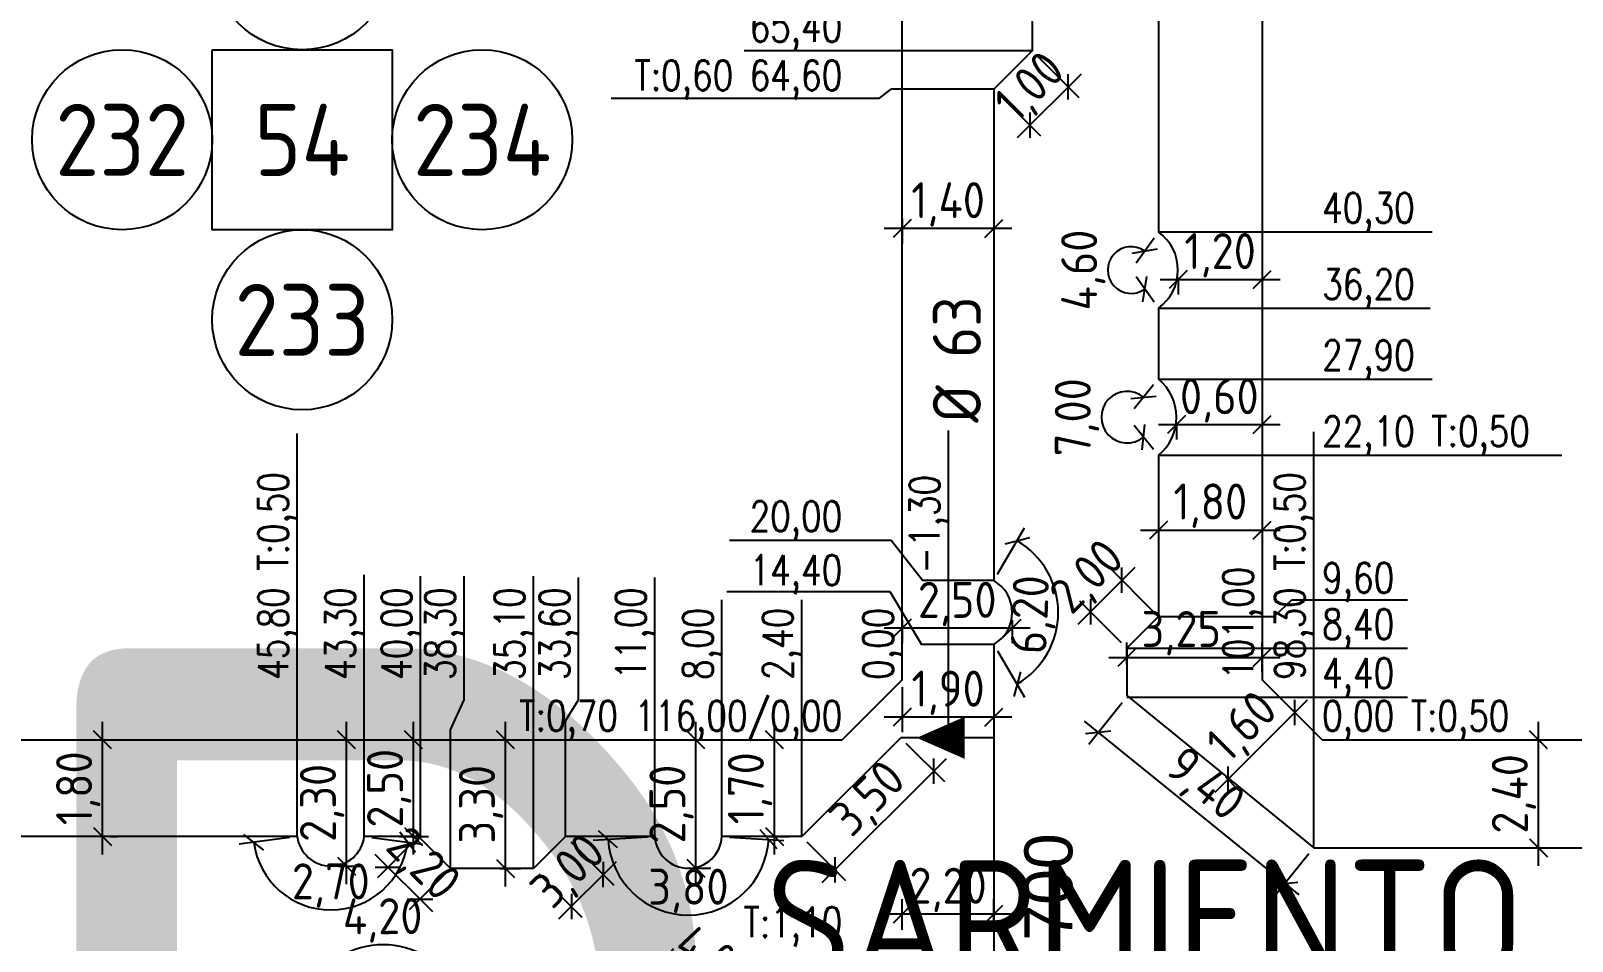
# Model space of a CAD drawing. Extents: x -48 to 13651, y -112 to 3468.
# Drawn here: x 1539.6 to 1668.1, y 1352.4 to 1428.2 of the extents above; entities that cross this region are included whole.
import ezdxf
from ezdxf.enums import TextEntityAlignment as Align

# ---------------------------------------------------------------- set-up
doc = ezdxf.new("R2010")
doc.units = 0
doc.header["$LTSCALE"] = 6
doc.header["$MEASUREMENT"] = 0
doc.linetypes.add('DOT2', pattern=[3.175, 0, -3.175])
doc.linetypes.add('HIDDEN', pattern=[0.375, 0.25, -0.125])
doc.layers.get('0').update_dxf_attribs({"linetype": 'CONTINUOUS'})
doc.layers.get('DEFPOINTS').update_dxf_attribs({"linetype": 'CONTINUOUS'})
for name, color, linetype in [('50', 41, 'CONTINUOUS'), ('63', 171, 'CONTINUOUS'), ('CAÑERIA SIN CROQUIS', 210, 'HIDDEN'), ('COTA', 2, 'CONTINUOUS'), ('MANZANAS', 7, 'CONTINUOUS'), ('NUMCASA', 12, 'CONTINUOUS'), ('NUMERO-CROQUIS', 13, 'CONTINUOUS'), ('NUMERO-MANZANA', 4, 'CONTINUOUS'), ('PROGRESIVA', 60, 'CONTINUOUS'), ('RADIO', 4, 'DOT2'), ('REDUCCIONES', 13, 'CONTINUOUS'), ('TXTDIAMETRO', 7, 'CONTINUOUS')]:
    doc.layers.add(name, color=color, linetype=linetype)
doc.layers.add('ATENCION', color=7, linetype='CONTINUOUS', plot=False)
doc.styles.add('ABADIMTCONDE', font='isocp.shx')
doc.styles.add('GEOSLAB703LTBT', font='isocp.shx', dxfattribs={"width": 0.9, "height": 8})
doc.styles.add('GOTHICE', font='GOTHICE.shx', dxfattribs={"height": 0.6})
doc.styles.add('ROMANS', font='romans.shx', dxfattribs={"width": 0.8, "height": 2.5})
doc.dimstyles.new('COTA02', dxfattribs={"dimtxt": 3, "dimasz": 1.5, "dimexe": 1.25, "dimexo": 0.625, "dimgap": 0.3, "dimtad": 1, "dimtoh": 1, "dimdsep": 46, "dimlunit": 6, "dimtxsty": 'ABADIMTCONDE', "dimblk1": 'OBLIQUE', "dimblk2": 'OBLIQUE', "dimsah": 1, "dimcen": 2.5, "dimdle": 1.5, "dimclrd": 60, "dimclre": 60, "dimclrt": 256, "dimadec": 0, "dimazin": 0, "dimtfac": 1, "dimtix": 1, "dimtofl": 0, "dimtmove": 0, "dimatfit": 0, "dimldrblk": 'OBLIQUE', "dimfxl": 1, "dimtolj": 1, "dimtzin": 0, "dimarcsym": 0})

# ---------------------------------------------------------------- blocks, each defined once
blk = doc.blocks.new('CUPLARED')
at = {"layer": 'REDUCCIONES'}
blk.add_lwpolyline([(4, 0, 0, 3.5, 0), (0, 0, 3.5, 3.5, 0)], format="xyseb", dxfattribs=at)
blk = doc.blocks.new('_OBLIQUE')
at = {"color": 0, "linetype": 'ByBlock'}
blk.add_line((-0.5, -0.5), (0.5, 0.5), dxfattribs=at)
blk = doc.blocks.new('*D893')
at = {"layer": 'COTA', "color": 60, "lineweight": -2, "transparency": 16777216}
for p, q in [((1633.72, 1407.5), (1643.73, 1407.5)), ((1635.22, 1407.67), (1635.22, 1406.25)), ((1642.23, 1407.67), (1642.23, 1406.25))]:
    blk.add_line(p, q, dxfattribs=at)
at = {"layer": 'DEFPOINTS', "color": 0, "transparency": 16777216}
for p in [(1635.22, 1408.29), (1642.23, 1408.29), (1642.23, 1407.5)]:
    blk.add_point(p, dxfattribs=at)
at = {"layer": 'COTA', "color": 60, "lineweight": -2, "transparency": 16777216, "xscale": 1.5, "yscale": 1.5, "zscale": 1.5, "rotation": 180}
blk.add_blockref('_OBLIQUE', (1635.22, 1407.5), dxfattribs=at)
at = {"layer": 'COTA', "color": 60, "lineweight": -2, "transparency": 16777216, "xscale": 1.5, "yscale": 1.5, "zscale": 1.5}
blk.add_blockref('_OBLIQUE', (1642.23, 1407.5), dxfattribs=at)
at = {"layer": 'COTA', "transparency": 16777216, "insert": (1638.73, 1409.52), "char_height": 3, "attachment_point": 5, "style": 'ABADIMTCONDE'}
blk.add_mtext('\\A1;1,20', dxfattribs=at)
blk = doc.blocks.new('*D894')
at = {"layer": 'COTA', "color": 60, "lineweight": -2, "transparency": 16777216}
for p, q in [((1633.59, 1395.41), (1643.73, 1395.41)), ((1635.09, 1395.4), (1635.09, 1394.16)), ((1642.23, 1395.4), (1642.23, 1394.16))]:
    blk.add_line(p, q, dxfattribs=at)
at = {"layer": 'DEFPOINTS', "color": 0, "transparency": 16777216}
for p in [(1635.09, 1396.03), (1642.23, 1396.03), (1642.23, 1395.41)]:
    blk.add_point(p, dxfattribs=at)
at = {"layer": 'COTA', "color": 60, "lineweight": -2, "transparency": 16777216, "xscale": 1.5, "yscale": 1.5, "zscale": 1.5, "rotation": 180}
blk.add_blockref('_OBLIQUE', (1635.09, 1395.41), dxfattribs=at)
at = {"layer": 'COTA', "color": 60, "lineweight": -2, "transparency": 16777216, "xscale": 1.5, "yscale": 1.5, "zscale": 1.5}
blk.add_blockref('_OBLIQUE', (1642.23, 1395.41), dxfattribs=at)
at = {"layer": 'COTA', "transparency": 16777216, "insert": (1638.66, 1397.43), "char_height": 3, "attachment_point": 5, "style": 'ABADIMTCONDE'}
blk.add_mtext('\\A1;0,60', dxfattribs=at)
blk = doc.blocks.new('*D895')
at = {"layer": 'COTA', "color": 60, "lineweight": -2, "transparency": 16777216}
for p, q in [((1633.22, 1410.96), (1631.72, 1408.86)), ((1633.22, 1405.62), (1631.72, 1407.72))]:
    blk.add_line(p, q, dxfattribs=at)
blk.add_arc((1631.31, 1408.29), 1.95, 54.3523, 305.6477, dxfattribs=at)
at = {"layer": 'DEFPOINTS', "color": 0, "transparency": 16777216}
for p in [(1633.59, 1411.47), (1629.86, 1409.59), (1631.31, 1408.29), (1633.59, 1405.12)]:
    blk.add_point(p, dxfattribs=at)
at = {"layer": 'COTA', "color": 60, "lineweight": -2, "transparency": 16777216, "xscale": 1.5, "yscale": 1.5, "zscale": 1.5}
for p, rotation in [((1632.45, 1409.88), 324.3523477509051), ((1632.45, 1406.7), 35.64765224909485)]:
    blk.add_blockref('_OBLIQUE', p, dxfattribs=dict(at, rotation=rotation))
at = {"layer": 'COTA', "transparency": 16777216, "insert": (1627.33, 1408.29), "char_height": 3, "attachment_point": 5, "rotation": 90, "style": 'ABADIMTCONDE'}
blk.add_mtext('\\A1;4,60', dxfattribs=at)
blk = doc.blocks.new('*D896')
at = {"layer": 'COTA', "color": 60, "lineweight": -2, "transparency": 16777216}
for p, q in [((1633.19, 1398.72), (1631.56, 1396.73)), ((1633.19, 1393.34), (1631.56, 1395.33))]:
    blk.add_line(p, q, dxfattribs=at)
blk.add_arc((1630.98, 1396.03), 2.15, 50.6516, 309.3484, dxfattribs=at)
at = {"layer": 'DEFPOINTS', "color": 0, "transparency": 16777216}
for p in [(1633.59, 1399.2), (1629.41, 1397.5), (1630.98, 1396.03), (1633.59, 1392.85)]:
    blk.add_point(p, dxfattribs=at)
at = {"layer": 'COTA', "color": 60, "lineweight": -2, "transparency": 16777216, "xscale": 1.5, "yscale": 1.5, "zscale": 1.5}
for p, rotation in [((1632.35, 1397.69), 320.6516067984718), ((1632.35, 1394.36), 39.3483932015282)]:
    blk.add_blockref('_OBLIQUE', p, dxfattribs=dict(at, rotation=rotation))
at = {"layer": 'COTA', "transparency": 16777216, "insert": (1626.8, 1396.03), "char_height": 3, "attachment_point": 5, "rotation": 90, "style": 'ABADIMTCONDE'}
blk.add_mtext('\\A1;7,00', dxfattribs=at)
blk = doc.blocks.new('*D897')
at = {"layer": 'COTA', "color": 60, "lineweight": -2, "transparency": 16777216}
for p, q in [((1632.09, 1386.62), (1643.73, 1386.62)), ((1633.59, 1386.65), (1633.59, 1385.37)), ((1642.23, 1386.65), (1642.23, 1385.37))]:
    blk.add_line(p, q, dxfattribs=at)
at = {"layer": 'DEFPOINTS', "color": 0, "transparency": 16777216}
for p in [(1633.59, 1387.28), (1642.23, 1387.28), (1642.23, 1386.62)]:
    blk.add_point(p, dxfattribs=at)
at = {"layer": 'COTA', "color": 60, "lineweight": -2, "transparency": 16777216, "xscale": 1.5, "yscale": 1.5, "zscale": 1.5, "rotation": 180}
blk.add_blockref('_OBLIQUE', (1633.59, 1386.62), dxfattribs=at)
at = {"layer": 'COTA', "color": 60, "lineweight": -2, "transparency": 16777216, "xscale": 1.5, "yscale": 1.5, "zscale": 1.5}
blk.add_blockref('_OBLIQUE', (1642.23, 1386.62), dxfattribs=at)
at = {"layer": 'COTA', "transparency": 16777216, "insert": (1637.91, 1388.65), "char_height": 3, "attachment_point": 5, "style": 'ABADIMTCONDE'}
blk.add_mtext('\\A1;1,80', dxfattribs=at)
blk = doc.blocks.new('*D898')
at = {"layer": 'COTA', "color": 60, "lineweight": -2, "transparency": 16777216}
for p, q in [((1630.95, 1375.44), (1630.95, 1377.26)), ((1642.23, 1374.77), (1642.23, 1377.26)), ((1629.45, 1376.01), (1643.73, 1376.01))]:
    blk.add_line(p, q, dxfattribs=at)
at = {"layer": 'DEFPOINTS', "color": 0, "transparency": 16777216}
for p in [(1642.23, 1376.01), (1630.95, 1374.81), (1642.23, 1374.15)]:
    blk.add_point(p, dxfattribs=at)
at = {"layer": 'COTA', "color": 60, "lineweight": -2, "transparency": 16777216, "xscale": 1.5, "yscale": 1.5, "zscale": 1.5, "rotation": 180}
blk.add_blockref('_OBLIQUE', (1630.95, 1376.01), dxfattribs=at)
at = {"layer": 'COTA', "color": 60, "lineweight": -2, "transparency": 16777216, "xscale": 1.5, "yscale": 1.5, "zscale": 1.5}
blk.add_blockref('_OBLIQUE', (1642.23, 1376.01), dxfattribs=at)
at = {"layer": 'COTA', "transparency": 16777216, "insert": (1635.49, 1378.03), "char_height": 3, "attachment_point": 5, "style": 'ABADIMTCONDE'}
blk.add_mtext('\\A1;3,25', dxfattribs=at)
blk = doc.blocks.new('*D899')
at = {"layer": 'COTA', "color": 60, "lineweight": -2, "transparency": 16777216}
for p, q in [((1631.62, 1383.51), (1626.86, 1378.76)), ((1633.14, 1379.85), (1629.67, 1383.33)), ((1630.51, 1377.22), (1627.04, 1380.7))]:
    blk.add_line(p, q, dxfattribs=at)
at = {"layer": 'DEFPOINTS', "color": 0, "transparency": 16777216}
for p in [(1627.92, 1379.82), (1633.59, 1379.41), (1630.95, 1376.78)]:
    blk.add_point(p, dxfattribs=at)
at = {"layer": 'COTA', "color": 60, "lineweight": -2, "transparency": 16777216, "xscale": 1.5, "yscale": 1.5, "zscale": 1.5}
for p, rotation in [((1630.55, 1382.45), 44.95711832181431), ((1627.92, 1379.82), 224.9571183218143)]:
    blk.add_blockref('_OBLIQUE', p, dxfattribs=dict(at, rotation=rotation))
at = {"layer": 'COTA', "transparency": 16777216, "insert": (1627.81, 1382.56), "char_height": 3, "attachment_point": 5, "rotation": 44.9571, "style": 'ABADIMTCONDE'}
blk.add_mtext('\\A1;2,00', dxfattribs=at)
blk = doc.blocks.new('*D900')
at = {"layer": 'COTA', "color": 60, "lineweight": -2, "transparency": 16777216}
for p, q in [((1630.56, 1372.22), (1627.78, 1368.77)), ((1627.4, 1370.69), (1645.3, 1356.24)), ((1646.13, 1359.65), (1643.35, 1356.21))]:
    blk.add_line(p, q, dxfattribs=at)
at = {"layer": 'DEFPOINTS', "color": 0, "transparency": 16777216}
for p in [(1630.95, 1372.71), (1646.53, 1360.14), (1644.14, 1357.18)]:
    blk.add_point(p, dxfattribs=at)
at = {"layer": 'COTA', "color": 60, "lineweight": -2, "transparency": 16777216, "xscale": 1.5, "yscale": 1.5, "zscale": 1.5}
for p, rotation in [((1628.57, 1369.75), 141.0926774316972), ((1644.14, 1357.18), 321.0926774316972)]:
    blk.add_blockref('_OBLIQUE', p, dxfattribs=dict(at, rotation=rotation))
at = {"layer": 'COTA', "transparency": 16777216, "insert": (1637.34, 1365.27), "char_height": 3, "attachment_point": 5, "rotation": 321.0927, "style": 'ABADIMTCONDE'}
blk.add_mtext('\\A1;9,40', dxfattribs=at)
blk = doc.blocks.new('*D901')
at = {"layer": 'COTA', "color": 60, "lineweight": -2, "transparency": 16777216}
for p, q in [((1638.32, 1364.79), (1646.02, 1372.48)), ((1644.76, 1371.62), (1645.84, 1370.54)), ((1639.18, 1366.05), (1640.27, 1364.96))]:
    blk.add_line(p, q, dxfattribs=at)
at = {"layer": 'DEFPOINTS', "color": 0, "transparency": 16777216}
for p in [(1644.32, 1372.06), (1644.96, 1371.42), (1638.74, 1366.49)]:
    blk.add_point(p, dxfattribs=at)
at = {"layer": 'COTA', "color": 60, "lineweight": -2, "transparency": 16777216, "xscale": 1.5, "yscale": 1.5, "zscale": 1.5}
for p, rotation in [((1644.96, 1371.42), 45), ((1639.38, 1365.85), 225)]:
    blk.add_blockref('_OBLIQUE', p, dxfattribs=dict(at, rotation=rotation))
at = {"layer": 'COTA', "transparency": 16777216, "insert": (1640.74, 1370.07), "char_height": 3, "attachment_point": 5, "rotation": 45, "style": 'ABADIMTCONDE'}
blk.add_mtext('\\A1;1,60', dxfattribs=at)
blk = doc.blocks.new('*D902')
at = {"layer": 'COTA', "color": 60, "lineweight": -2, "transparency": 16777216}
for p, q in [((1665.25, 1358.64), (1665.25, 1370.65)), ((1664.7, 1369.15), (1666.5, 1369.15)), ((1664.7, 1360.14), (1666.5, 1360.14))]:
    blk.add_line(p, q, dxfattribs=at)
at = {"layer": 'DEFPOINTS', "color": 0, "transparency": 16777216}
for p in [(1664.07, 1369.15), (1665.25, 1369.15), (1664.07, 1360.14)]:
    blk.add_point(p, dxfattribs=at)
at = {"layer": 'COTA', "color": 60, "lineweight": -2, "transparency": 16777216, "xscale": 1.5, "yscale": 1.5, "zscale": 1.5}
for p, rotation in [((1665.25, 1369.15), 90), ((1665.25, 1360.14), 270)]:
    blk.add_blockref('_OBLIQUE', p, dxfattribs=dict(at, rotation=rotation))
at = {"layer": 'COTA', "transparency": 16777216, "insert": (1663.22, 1364.64), "char_height": 3, "attachment_point": 5, "rotation": 90, "style": 'ABADIMTCONDE'}
blk.add_mtext('\\A1;2,40', dxfattribs=at)
blk = doc.blocks.new('*D950')
at = {"layer": 'COTA', "color": 60, "lineweight": -2, "transparency": 16777216}
for p, q in [((1545.6, 1359.58), (1545.6, 1370.65)), ((1546.22, 1369.15), (1546.85, 1369.15)), ((1546.22, 1361.08), (1546.85, 1361.08))]:
    blk.add_line(p, q, dxfattribs=at)
at = {"layer": 'DEFPOINTS', "color": 0, "transparency": 16777216}
for p in [(1545.6, 1369.15), (1545.6, 1369.15), (1545.6, 1361.08)]:
    blk.add_point(p, dxfattribs=at)
at = {"layer": 'COTA', "color": 60, "lineweight": -2, "transparency": 16777216, "xscale": 1.5, "yscale": 1.5, "zscale": 1.5}
for p, rotation in [((1545.6, 1369.15), 90), ((1545.6, 1361.08), 270)]:
    blk.add_blockref('_OBLIQUE', p, dxfattribs=dict(at, rotation=rotation))
at = {"layer": 'COTA', "transparency": 16777216, "insert": (1543.58, 1365.11), "char_height": 3, "attachment_point": 5, "rotation": 90, "style": 'ABADIMTCONDE'}
blk.add_mtext('\\A1;1,80', dxfattribs=at)
blk = doc.blocks.new('*D951')
at = {"layer": 'COTA', "color": 60, "lineweight": -2, "transparency": 16777216}
for p, q in [((1565.93, 1357.13), (1565.93, 1370.65)), ((1565.24, 1369.15), (1567.18, 1369.15)), ((1565.24, 1358.63), (1567.18, 1358.63))]:
    blk.add_line(p, q, dxfattribs=at)
at = {"layer": 'DEFPOINTS', "color": 0, "transparency": 16777216}
for p in [(1564.62, 1369.15), (1565.93, 1369.15), (1564.62, 1358.63)]:
    blk.add_point(p, dxfattribs=at)
at = {"layer": 'COTA', "color": 60, "lineweight": -2, "transparency": 16777216, "xscale": 1.5, "yscale": 1.5, "zscale": 1.5}
for p, rotation in [((1565.93, 1369.15), 90), ((1565.93, 1358.63), 270)]:
    blk.add_blockref('_OBLIQUE', p, dxfattribs=dict(at, rotation=rotation))
at = {"layer": 'COTA', "transparency": 16777216, "insert": (1563.9, 1363.89), "char_height": 3, "attachment_point": 5, "rotation": 90, "style": 'ABADIMTCONDE'}
blk.add_mtext('\\A1;2,30', dxfattribs=at)
blk = doc.blocks.new('*D952')
at = {"layer": 'COTA', "color": 60, "lineweight": -2, "transparency": 16777216}
for p, q in [((1571.51, 1359.58), (1571.51, 1370.65)), ((1570.3, 1369.15), (1572.76, 1369.15)), ((1570.3, 1361.08), (1572.76, 1361.08))]:
    blk.add_line(p, q, dxfattribs=at)
at = {"layer": 'DEFPOINTS', "color": 0, "transparency": 16777216}
for p in [(1569.67, 1369.15), (1571.51, 1369.15), (1569.67, 1361.08)]:
    blk.add_point(p, dxfattribs=at)
at = {"layer": 'COTA', "color": 60, "lineweight": -2, "transparency": 16777216, "xscale": 1.5, "yscale": 1.5, "zscale": 1.5}
for p, rotation in [((1571.51, 1369.15), 90), ((1571.51, 1361.08), 270)]:
    blk.add_blockref('_OBLIQUE', p, dxfattribs=dict(at, rotation=rotation))
at = {"layer": 'COTA', "transparency": 16777216, "insert": (1569.49, 1365.11), "char_height": 3, "attachment_point": 5, "rotation": 90, "style": 'ABADIMTCONDE'}
blk.add_mtext('\\A1;2,50', dxfattribs=at)
blk = doc.blocks.new('*D953')
at = {"layer": 'COTA', "color": 60, "lineweight": -2, "transparency": 16777216}
for p, q in [((1579.18, 1356.92), (1579.18, 1370.65)), ((1578.68, 1369.15), (1580.43, 1369.15)), ((1578.68, 1358.42), (1580.43, 1358.42))]:
    blk.add_line(p, q, dxfattribs=at)
at = {"layer": 'DEFPOINTS', "color": 0, "transparency": 16777216}
for p in [(1578.06, 1369.15), (1579.18, 1369.15), (1578.06, 1358.42)]:
    blk.add_point(p, dxfattribs=at)
at = {"layer": 'COTA', "color": 60, "lineweight": -2, "transparency": 16777216, "xscale": 1.5, "yscale": 1.5, "zscale": 1.5}
for p, rotation in [((1579.18, 1369.15), 90), ((1579.18, 1358.42), 270)]:
    blk.add_blockref('_OBLIQUE', p, dxfattribs=dict(at, rotation=rotation))
at = {"layer": 'COTA', "transparency": 16777216, "insert": (1577.15, 1363.78), "char_height": 3, "attachment_point": 5, "rotation": 90, "style": 'ABADIMTCONDE'}
blk.add_mtext('\\A1;3,30', dxfattribs=at)
blk = doc.blocks.new('*D954')
at = {"layer": 'COTA', "color": 60, "lineweight": -2, "transparency": 16777216}
for p, q in [((1595.05, 1356.94), (1595.05, 1370.65)), ((1595.04, 1369.15), (1596.3, 1369.15)), ((1595.04, 1358.44), (1596.3, 1358.44))]:
    blk.add_line(p, q, dxfattribs=at)
at = {"layer": 'DEFPOINTS', "color": 0, "transparency": 16777216}
for p in [(1594.42, 1369.15), (1595.05, 1369.15), (1594.42, 1358.44)]:
    blk.add_point(p, dxfattribs=at)
at = {"layer": 'COTA', "color": 60, "lineweight": -2, "transparency": 16777216, "xscale": 1.5, "yscale": 1.5, "zscale": 1.5}
for p, rotation in [((1595.05, 1369.15), 90), ((1595.05, 1358.44), 270)]:
    blk.add_blockref('_OBLIQUE', p, dxfattribs=dict(at, rotation=rotation))
at = {"layer": 'COTA', "transparency": 16777216, "insert": (1593.02, 1363.79), "char_height": 3, "attachment_point": 5, "rotation": 90, "style": 'ABADIMTCONDE'}
blk.add_mtext('\\A1;2,50', dxfattribs=at)
blk = doc.blocks.new('*D955')
at = {"layer": 'COTA', "color": 60, "lineweight": -2, "transparency": 16777216}
for p, q in [((1601.59, 1359.58), (1601.59, 1370.65)), ((1601.16, 1369.15), (1602.84, 1369.15)), ((1601.16, 1361.08), (1602.84, 1361.08))]:
    blk.add_line(p, q, dxfattribs=at)
at = {"layer": 'DEFPOINTS', "color": 0, "transparency": 16777216}
for p in [(1600.54, 1369.15), (1601.59, 1369.15), (1600.54, 1361.08)]:
    blk.add_point(p, dxfattribs=at)
at = {"layer": 'COTA', "color": 60, "lineweight": -2, "transparency": 16777216, "xscale": 1.5, "yscale": 1.5, "zscale": 1.5}
for p, rotation in [((1601.59, 1369.15), 90), ((1601.59, 1361.08), 270)]:
    blk.add_blockref('_OBLIQUE', p, dxfattribs=dict(at, rotation=rotation))
at = {"layer": 'COTA', "transparency": 16777216, "insert": (1599.56, 1365.11), "char_height": 3, "attachment_point": 5, "rotation": 90, "style": 'ABADIMTCONDE'}
blk.add_mtext('\\A1;1,70', dxfattribs=at)
blk = doc.blocks.new('*D956')
at = {"layer": 'COTA', "color": 60, "lineweight": -2, "transparency": 16777216}
for p, q in [((1612.55, 1368.87), (1615.76, 1365.66)), ((1605.57, 1357.25), (1615.94, 1367.6)), ((1604.3, 1360.64), (1607.51, 1357.42))]:
    blk.add_line(p, q, dxfattribs=at)
at = {"layer": 'DEFPOINTS', "color": 0, "transparency": 16777216}
for p in [(1612.11, 1369.31), (1614.88, 1366.54), (1603.86, 1361.08)]:
    blk.add_point(p, dxfattribs=at)
at = {"layer": 'COTA', "color": 60, "lineweight": -2, "transparency": 16777216, "xscale": 1.5, "yscale": 1.5, "zscale": 1.5}
for p, rotation in [((1614.88, 1366.54), 44.95705372933712), ((1606.63, 1358.31), 224.9570537293372)]:
    blk.add_blockref('_OBLIQUE', p, dxfattribs=dict(at, rotation=rotation))
at = {"layer": 'COTA', "transparency": 16777216, "insert": (1609.54, 1364.07), "char_height": 3, "attachment_point": 5, "rotation": 44.9571, "style": 'ABADIMTCONDE'}
blk.add_mtext('\\A1;3,50', dxfattribs=at)
blk = doc.blocks.new('*D958')
at = {"layer": 'COTA', "color": 60, "lineweight": -2, "transparency": 16777216}
for p, q in [((1561.21, 1361), (1556.97, 1360.44)), ((1568.03, 1361), (1572.27, 1360.44))]:
    blk.add_line(p, q, dxfattribs=at)
blk.add_arc((1564.62, 1361.44), 6.47, 187.4663, 352.5337, dxfattribs=at)
at = {"layer": 'DEFPOINTS', "color": 0, "transparency": 16777216}
for p in [(1561.83, 1361.08), (1564.62, 1361.44), (1567.41, 1361.08), (1567.61, 1355.71)]:
    blk.add_point(p, dxfattribs=at)
at = {"layer": 'COTA', "color": 60, "lineweight": -2, "transparency": 16777216, "xscale": 1.5, "yscale": 1.5, "zscale": 1.5}
for p, rotation in [((1558.21, 1360.6), 97.46631390344893), ((1571.03, 1360.6), 82.5336860965451)]:
    blk.add_blockref('_OBLIQUE', p, dxfattribs=dict(at, rotation=rotation))
at = {"layer": 'COTA', "transparency": 16777216, "insert": (1564.62, 1357), "char_height": 3, "attachment_point": 5, "rotation": 359.9489, "style": 'ABADIMTCONDE'}
blk.add_mtext('\\A1;2,70', dxfattribs=at)
blk = doc.blocks.new('*D959')
at = {"layer": 'COTA', "color": 60, "lineweight": -2, "transparency": 16777216}
for p, q in [((1591, 1361.04), (1586.48, 1360.77)), ((1597.84, 1361.04), (1602.36, 1360.77))]:
    blk.add_line(p, q, dxfattribs=at)
blk.add_arc((1594.42, 1361.24), 6.7, 183.3714, 356.6286, dxfattribs=at)
at = {"layer": 'DEFPOINTS', "color": 0, "transparency": 16777216}
for p in [(1591.62, 1361.08), (1594.42, 1361.24), (1597.21, 1361.08), (1591.18, 1355.37)]:
    blk.add_point(p, dxfattribs=at)
at = {"layer": 'COTA', "color": 60, "lineweight": -2, "transparency": 16777216, "xscale": 1.5, "yscale": 1.5, "zscale": 1.5}
for p, rotation in [((1587.73, 1360.85), 93.37135734814), ((1601.11, 1360.85), 86.6286426518561)]:
    blk.add_blockref('_OBLIQUE', p, dxfattribs=dict(at, rotation=rotation))
at = {"layer": 'COTA', "transparency": 16777216, "insert": (1594.42, 1356.56), "char_height": 3, "attachment_point": 5, "style": 'ABADIMTCONDE'}
blk.add_mtext('\\A1;3,80', dxfattribs=at)
blk = doc.blocks.new('*D960')
at = {"layer": 'COTA', "color": 60, "lineweight": -2, "transparency": 16777216}
for p, q in [((1584.62, 1360.64), (1588.21, 1357.04)), ((1588.39, 1358.98), (1583.6, 1354.2)), ((1581.96, 1357.98), (1585.55, 1354.38))]:
    blk.add_line(p, q, dxfattribs=at)
at = {"layer": 'DEFPOINTS', "color": 0, "transparency": 16777216}
for p in [(1584.17, 1361.08), (1581.51, 1358.42), (1584.67, 1355.26)]:
    blk.add_point(p, dxfattribs=at)
at = {"layer": 'COTA', "color": 60, "lineweight": -2, "transparency": 16777216, "xscale": 1.5, "yscale": 1.5, "zscale": 1.5}
for p, rotation in [((1587.33, 1357.92), 44.95705932082014), ((1584.67, 1355.26), 224.9570593208202)]:
    blk.add_blockref('_OBLIQUE', p, dxfattribs=dict(at, rotation=rotation))
at = {"layer": 'COTA', "transparency": 16777216, "insert": (1584.57, 1358.03), "char_height": 3, "attachment_point": 5, "rotation": 44.9571, "style": 'ABADIMTCONDE'}
blk.add_mtext('\\A1;3,00', dxfattribs=at)
blk = doc.blocks.new('*D961')
at = {"layer": 'COTA', "color": 60, "lineweight": -2, "transparency": 16777216}
for p, q in [((1571.49, 1360.64), (1568.5, 1357.64)), ((1573.11, 1354.81), (1568.32, 1359.58)), ((1574.15, 1357.98), (1571.16, 1354.98))]:
    blk.add_line(p, q, dxfattribs=at)
at = {"layer": 'DEFPOINTS', "color": 0, "transparency": 16777216}
for p in [(1571.94, 1361.08), (1569.38, 1358.52), (1574.6, 1358.42)]:
    blk.add_point(p, dxfattribs=at)
at = {"layer": 'COTA', "color": 60, "lineweight": -2, "transparency": 16777216, "xscale": 1.5, "yscale": 1.5, "zscale": 1.5}
for p, rotation in [((1569.38, 1358.52), 135.042940679219), ((1572.05, 1355.87), 315.042940679219)]:
    blk.add_blockref('_OBLIQUE', p, dxfattribs=dict(at, rotation=rotation))
at = {"layer": 'COTA', "transparency": 16777216, "insert": (1572.15, 1358.63), "char_height": 3, "attachment_point": 5, "rotation": 315.0429, "style": 'ABADIMTCONDE'}
blk.add_mtext('\\A1;2,20', dxfattribs=at)
blk = doc.blocks.new('*D966')
at = {"layer": 'COTA', "color": 60, "lineweight": -2, "transparency": 16777216}
for p, q in [((1623.51, 1426.12), (1626.96, 1422.67)), ((1627.14, 1424.61), (1621.82, 1419.31)), ((1620.32, 1422.93), (1623.76, 1419.48))]:
    blk.add_line(p, q, dxfattribs=at)
at = {"layer": 'DEFPOINTS', "color": 0, "transparency": 16777216}
for p in [(1623.07, 1426.56), (1619.88, 1423.37), (1622.88, 1420.37)]:
    blk.add_point(p, dxfattribs=at)
at = {"layer": 'COTA', "color": 60, "lineweight": -2, "transparency": 16777216, "xscale": 1.5, "yscale": 1.5, "zscale": 1.5}
for p, rotation in [((1626.07, 1423.55), 44.95705106675055), ((1622.88, 1420.37), 224.9570510667506)]:
    blk.add_blockref('_OBLIQUE', p, dxfattribs=dict(at, rotation=rotation))
at = {"layer": 'COTA', "transparency": 16777216, "insert": (1623.05, 1423.39), "char_height": 3, "attachment_point": 5, "rotation": 44.9571, "style": 'ABADIMTCONDE'}
blk.add_mtext('\\A1;1,00', dxfattribs=at)
blk = doc.blocks.new('*D971')
at = {"layer": 'COTA', "color": 60, "lineweight": -2, "transparency": 16777216}
for p, q in [((1621.38, 1411.74), (1610.73, 1411.74)), ((1612.23, 1412.57), (1612.23, 1410.49)), ((1619.88, 1412.57), (1619.88, 1410.49))]:
    blk.add_line(p, q, dxfattribs=at)
at = {"layer": 'DEFPOINTS', "color": 0, "transparency": 16777216}
for p in [(1612.23, 1413.19), (1619.88, 1413.19), (1612.23, 1411.74)]:
    blk.add_point(p, dxfattribs=at)
at = {"layer": 'COTA', "color": 60, "lineweight": -2, "transparency": 16777216, "xscale": 1.5, "yscale": 1.5, "zscale": 1.5, "rotation": 180}
blk.add_blockref('_OBLIQUE', (1612.23, 1411.74), dxfattribs=at)
at = {"layer": 'COTA', "color": 60, "lineweight": -2, "transparency": 16777216, "xscale": 1.5, "yscale": 1.5, "zscale": 1.5}
blk.add_blockref('_OBLIQUE', (1619.88, 1411.74), dxfattribs=at)
at = {"layer": 'COTA', "transparency": 16777216, "insert": (1616.06, 1413.76), "char_height": 3, "attachment_point": 5, "style": 'ABADIMTCONDE'}
blk.add_mtext('\\A1;1,40', dxfattribs=at)
blk = doc.blocks.new('*D972')
at = {"layer": 'COTA', "color": 60, "lineweight": -2, "transparency": 16777216}
for p, q in [((1622.91, 1378.44), (1610.73, 1378.44)), ((1612.23, 1379.13), (1612.23, 1377.19)), ((1621.41, 1379.13), (1621.41, 1377.19))]:
    blk.add_line(p, q, dxfattribs=at)
at = {"layer": 'DEFPOINTS', "color": 0, "transparency": 16777216}
for p in [(1612.23, 1379.76), (1621.41, 1379.76), (1612.23, 1378.44)]:
    blk.add_point(p, dxfattribs=at)
at = {"layer": 'COTA', "color": 60, "lineweight": -2, "transparency": 16777216, "xscale": 1.5, "yscale": 1.5, "zscale": 1.5, "rotation": 180}
blk.add_blockref('_OBLIQUE', (1612.23, 1378.44), dxfattribs=at)
at = {"layer": 'COTA', "color": 60, "lineweight": -2, "transparency": 16777216, "xscale": 1.5, "yscale": 1.5, "zscale": 1.5}
blk.add_blockref('_OBLIQUE', (1621.41, 1378.44), dxfattribs=at)
at = {"layer": 'COTA', "transparency": 16777216, "insert": (1616.82, 1380.46), "char_height": 3, "attachment_point": 5, "style": 'ABADIMTCONDE'}
blk.add_mtext('\\A1;2,50', dxfattribs=at)
blk = doc.blocks.new('*D973')
at = {"layer": 'COTA', "color": 60, "lineweight": -2, "transparency": 16777216}
for p, q in [((1620.19, 1382.95), (1622.44, 1386.8)), ((1620.19, 1376.56), (1622.44, 1372.71))]:
    blk.add_line(p, q, dxfattribs=at)
blk.add_arc((1618.33, 1379.76), 6.91, 300.24, 59.76, dxfattribs=at)
at = {"layer": 'DEFPOINTS', "color": 0, "transparency": 16777216}
for p in [(1619.88, 1382.41), (1624.83, 1382.11), (1618.33, 1379.76), (1619.88, 1377.1)]:
    blk.add_point(p, dxfattribs=at)
at = {"layer": 'COTA', "color": 60, "lineweight": -2, "transparency": 16777216, "xscale": 1.5, "yscale": 1.5, "zscale": 1.5}
for p, rotation in [((1621.81, 1385.72), 149.7599725701356), ((1621.81, 1373.79), 210.2400274298632)]:
    blk.add_blockref('_OBLIQUE', p, dxfattribs=dict(at, rotation=rotation))
at = {"layer": 'COTA', "transparency": 16777216, "insert": (1623.21, 1379.57), "char_height": 3, "attachment_point": 5, "rotation": 87.7885, "style": 'ABADIMTCONDE'}
blk.add_mtext('\\A1;6,20', dxfattribs=at)
blk = doc.blocks.new('*D974')
at = {"layer": 'COTA', "color": 60, "lineweight": -2, "transparency": 16777216}
for p, q in [((1612.23, 1373.52), (1612.23, 1369.79)), ((1621.38, 1371.04), (1610.73, 1371.04)), ((1619.88, 1370.47), (1619.88, 1369.79))]:
    blk.add_line(p, q, dxfattribs=at)
at = {"layer": 'DEFPOINTS', "color": 0, "transparency": 16777216}
for p in [(1612.23, 1374.15), (1612.23, 1371.04), (1619.88, 1371.1)]:
    blk.add_point(p, dxfattribs=at)
at = {"layer": 'COTA', "color": 60, "lineweight": -2, "transparency": 16777216, "xscale": 1.5, "yscale": 1.5, "zscale": 1.5, "rotation": 180}
blk.add_blockref('_OBLIQUE', (1612.23, 1371.04), dxfattribs=at)
at = {"layer": 'COTA', "color": 60, "lineweight": -2, "transparency": 16777216, "xscale": 1.5, "yscale": 1.5, "zscale": 1.5}
blk.add_blockref('_OBLIQUE', (1619.88, 1371.04), dxfattribs=at)
at = {"layer": 'COTA', "transparency": 16777216, "insert": (1616.06, 1373.06), "char_height": 3, "attachment_point": 5, "style": 'ABADIMTCONDE'}
blk.add_mtext('\\A1;1,90', dxfattribs=at)
blk = doc.blocks.new('*D979')
at = {"layer": 'COTA', "color": 60, "lineweight": -2, "transparency": 16777216}
for p, q in [((1564.17, 1347.69), (1561.76, 1348.94)), ((1573.79, 1347.69), (1576.21, 1348.94))]:
    blk.add_line(p, q, dxfattribs=at)
blk.add_arc((1568.98, 1345.19), 6.88, 27.3849, 152.6151, dxfattribs=at)
at = {"layer": 'DEFPOINTS', "color": 0, "transparency": 16777216}
for p in [(1571.44, 1351.63), (1564.73, 1347.4), (1573.24, 1347.4), (1568.98, 1345.19)]:
    blk.add_point(p, dxfattribs=at)
at = {"layer": 'COTA', "color": 60, "lineweight": -2, "transparency": 16777216, "xscale": 1.5, "yscale": 1.5, "zscale": 1.5}
for p, rotation in [((1562.87, 1348.36), 242.6150664620091), ((1575.1, 1348.36), 297.3849335380008)]:
    blk.add_blockref('_OBLIQUE', p, dxfattribs=dict(at, rotation=rotation))
at = {"layer": 'COTA', "transparency": 16777216, "insert": (1568.94, 1354.1), "char_height": 3, "attachment_point": 5, "rotation": 0.2865, "style": 'ABADIMTCONDE'}
blk.add_mtext('\\A1;4,20', dxfattribs=at)
blk = doc.blocks.new('*D1134')
at = {"layer": 'COTA', "color": 60, "lineweight": -2, "transparency": 16777216}
for p, q in [((1590.86, 1347.93), (1593.19, 1351.77)), ((1599.94, 1346.21), (1591.26, 1351.48)), ((1596.98, 1344.21), (1599.31, 1348.05))]:
    blk.add_line(p, q, dxfattribs=at)
at = {"layer": 'DEFPOINTS', "color": 0, "transparency": 16777216}
for p in [(1592.54, 1350.7), (1590.53, 1347.4), (1596.65, 1343.68)]:
    blk.add_point(p, dxfattribs=at)
at = {"layer": 'COTA', "color": 60, "lineweight": -2, "transparency": 16777216, "xscale": 1.5, "yscale": 1.5, "zscale": 1.5}
for p, rotation in [((1592.54, 1350.7), 148.7094690264342), ((1598.66, 1346.99), 328.7094690264342)]:
    blk.add_blockref('_OBLIQUE', p, dxfattribs=dict(at, rotation=rotation))
at = {"layer": 'COTA', "transparency": 16777216, "insert": (1596.47, 1350.69), "char_height": 3, "attachment_point": 5, "rotation": 328.7095, "style": 'ABADIMTCONDE'}
blk.add_mtext('\\A1;4,00', dxfattribs=at)
blk = doc.blocks.new('*D1136')
at = {"layer": 'DEFPOINTS', "color": 0, "transparency": 16777216}
for p in [(1612.23, 1354.61), (1612.23, 1352.68), (1619.88, 1352.68)]:
    blk.add_point(p, dxfattribs=at)
at = {"layer": 'PROGRESIVA', "color": 60, "lineweight": -2, "transparency": 16777216}
for p, q in [((1612.23, 1353.3), (1612.23, 1355.86)), ((1619.88, 1353.3), (1619.88, 1355.86)), ((1621.38, 1354.61), (1610.73, 1354.61))]:
    blk.add_line(p, q, dxfattribs=at)
at = {"layer": 'PROGRESIVA', "color": 60, "lineweight": -2, "transparency": 16777216, "xscale": 1.5, "yscale": 1.5, "zscale": 1.5, "rotation": 180}
blk.add_blockref('_OBLIQUE', (1612.23, 1354.61), dxfattribs=at)
at = {"layer": 'PROGRESIVA', "color": 60, "lineweight": -2, "transparency": 16777216, "xscale": 1.5, "yscale": 1.5, "zscale": 1.5}
blk.add_blockref('_OBLIQUE', (1619.88, 1354.61), dxfattribs=at)
at = {"layer": 'PROGRESIVA', "transparency": 16777216, "insert": (1616.06, 1356.64), "char_height": 3, "attachment_point": 5, "style": 'ABADIMTCONDE'}
blk.add_mtext('\\A1;2,20', dxfattribs=at)

msp = doc.modelspace()

# ---------------------------------------------------------------- linework, layer by layer
at = {"layer": '50', "ltscale": 0.1}
for p, q in [((1633.587, 1473.48), (1633.587, 1411.466)), ((1633.587, 1405.115), (1633.587, 1399.203)), ((1633.587, 1392.852), (1633.587, 1379.409)), ((1633.587, 1379.409), (1630.955, 1376.781)), ((1630.955, 1376.781), (1630.955, 1372.84)), ((1630.955, 1372.84), (1646.526, 1360.139)), ((1612.111, 1369.313), (1603.863, 1361.078)), ((1616.102, 1369.313), (1612.111, 1369.313)), ((1561.825, 1361.078), (1529.366, 1361.078)), ((1571.936, 1361.078), (1567.413, 1361.078)), ((1574.596, 1358.421), (1571.936, 1361.078)), ((1584.175, 1361.078), (1581.514, 1358.421)), ((1591.624, 1361.078), (1584.175, 1361.078)), ((1603.863, 1361.078), (1597.212, 1361.078)), ((1646.526, 1360.139), (1681.616, 1360.139)), ((1581.514, 1358.421), (1574.596, 1358.421))]:
    msp.add_line(p, q, dxfattribs=at)
for centre, radius, start, end in [((1631.309, 1408.291), 3.907, 305.64765, 54.35235), ((1630.983, 1396.028), 4.106, 309.34839, 50.65161), ((1564.619, 1361.444), 2.818, 187.46631, 352.53369), ((1594.418, 1361.242), 2.798, 183.37136, 356.62864)]:
    msp.add_arc(centre, radius, start, end, dxfattribs=at)
at = {"layer": '63', "ltscale": 0.1}
for p, q in [((1623.072, 1431.608), (1623.072, 1426.56)), ((1623.072, 1426.56), (1619.879, 1423.372)), ((1619.879, 1423.372), (1619.879, 1382.413)), ((1619.879, 1377.1), (1619.879, 1336.298)), ((1619.827, 1369.313), (1616.102, 1369.313))]:
    msp.add_line(p, q, dxfattribs=at)
msp.add_arc((1618.331, 1379.756), 3.075, 300.24003, 59.75997, dxfattribs=at)
at = {"layer": 'MANZANAS'}
for p, q in [((1612.234, 1374.145), (1612.234, 1464.145)), ((1642.234, 1464.145), (1642.234, 1374.145)), ((1612.234, 1374.145), (1607.234, 1369.145)), ((1647.234, 1369.145), (1642.234, 1374.145)), ((1517.234, 1369.145), (1607.234, 1369.145)), ((1647.234, 1369.145), (1737.234, 1369.145))]:
    msp.add_line(p, q, dxfattribs=at)
at = {"layer": 'NUMERO-CROQUIS'}
for centre in [(1562.234, 1434.145), (1547.234, 1419.145), (1577.234, 1419.145), (1562.234, 1404.145)]:
    msp.add_circle(centre, 7.5, dxfattribs=at)
at = {"layer": 'NUMERO-MANZANA'}
msp.add_lwpolyline([(1554.734, 1426.645), (1569.734, 1426.645), (1569.734, 1411.645), (1554.734, 1411.645)], close=True, dxfattribs=at)
at = {"layer": 'PROGRESIVA'}
for p, q in [((1623.072, 1426.56), (1599.052, 1426.56)), ((1610.331, 1422.618), (1611.316, 1423.372)), ((1619.879, 1423.372), (1611.316, 1423.372)), ((1587.992, 1422.618), (1610.331, 1422.618)), ((1633.587, 1411.466), (1656.39, 1411.466)), ((1633.587, 1405.115), (1656.243, 1405.115)), ((1633.587, 1399.203), (1656.39, 1399.203)), ((1616.102, 1369.313), (1616.102, 1394.92)), ((1561.825, 1361.078), (1561.825, 1394.658)), ((1646.526, 1360.139), (1646.526, 1394.806)), ((1633.587, 1392.852), (1667.21, 1392.852)), ((1597.847, 1385.771), (1611.316, 1385.771)), ((1611.316, 1385.771), (1613.944, 1382.413)), ((1567.413, 1361.078), (1567.413, 1382.882)), ((1572.106, 1361.078), (1572.106, 1382.773)), ((1575.738, 1372.486), (1575.738, 1382.773)), ((1581.514, 1358.421), (1581.514, 1382.773)), ((1585.265, 1372.486), (1585.265, 1382.663)), ((1591.624, 1361.078), (1591.624, 1382.663)), ((1619.879, 1382.413), (1613.944, 1382.413)), ((1597.212, 1361.078), (1597.212, 1380.803)), ((1597.628, 1381.503), (1611.207, 1381.503)), ((1603.863, 1361.078), (1603.863, 1380.803)), ((1611.207, 1381.503), (1613.835, 1377.1)), ((1643.229, 1379.409), (1644.691, 1380.806)), ((1644.691, 1380.806), (1654.342, 1380.806)), ((1633.587, 1379.409), (1643.229, 1379.409)), ((1619.879, 1377.1), (1613.835, 1377.1)), ((1630.955, 1376.781), (1654.342, 1376.781)), ((1574.596, 1369.969), (1575.738, 1372.486)), ((1584.175, 1370.735), (1585.265, 1372.486)), ((1630.955, 1372.706), (1654.342, 1372.706)), ((1584.175, 1361.078), (1584.175, 1370.735)), ((1574.596, 1358.421), (1574.596, 1369.969))]:
    msp.add_line(p, q, dxfattribs=at)

# ---------------------------------------------------------------- block references
at = {"layer": 'CAÑERIA SIN CROQUIS', "ltscale": 0.1, "rotation": 180}
msp.add_blockref('CUPLARED', (1617.432, 1369.313), dxfattribs=at)

# ---------------------------------------------------------------- texts
at = {"layer": 'ATENCION', "style": 'GEOSLAB703LTBT'}
msp.add_text('SARMIENTO', height=10, dxfattribs=at).set_placement((1600.887, 1354.145), align=Align.MIDDLE_LEFT)
at = {"layer": 'NUMCASA', "color": 12, "linetype": 'Continuous', "style": 'GOTHICE'}
msp.add_text('700', height=4, rotation=90, dxfattribs=at).set_placement((1627.619, 1356.888), align=Align.BOTTOM_CENTER)
at = {"layer": 'NUMERO-CROQUIS', "style": 'GEOSLAB703LTBT'}
for s, p in [('232', (1547.234, 1419.145)), ('234', (1577.234, 1419.145)), ('233', (1562.234, 1404.145))]:
    msp.add_text(s, height=6, dxfattribs=at).set_placement(p, align=Align.MIDDLE)
at = {"layer": 'NUMERO-MANZANA', "style": 'GEOSLAB703LTBT'}
msp.add_text('54', height=6, dxfattribs=at).set_placement((1562.234, 1419.145), align=Align.MIDDLE)
at = {"layer": 'PROGRESIVA', "style": 'ROMANS', "width": 0.8}
for s, p in [('65,40', (1607.234, 1426.56)), ('T:0,60 64,60', (1607.234, 1422.508)), ('20,00', (1607.234, 1385.771)), ('14,40', (1607.234, 1381.284)), ('T:0,70 116,00/0,00', (1607.234, 1369.145)), ('T:1,10', (1607.234, 1351.95))]:
    msp.add_text(s, height=2.5, dxfattribs=at).set_placement(p, align=Align.BOTTOM_RIGHT)
for s, p in [('40,30', (1647.234, 1411.466)), ('36,20', (1647.234, 1405.115)), ('27,90', (1647.234, 1399.203)), ('22,10 T:0,50', (1647.234, 1392.852)), ('9,60', (1647.234, 1380.645)), ('8,40', (1647.234, 1376.781)), ('4,40', (1647.234, 1372.706)), ('0,00 T:0,50', (1647.234, 1369.145))]:
    msp.add_text(s, height=2.5, dxfattribs=at).set_placement(p, align=Align.BOTTOM_LEFT)
for s, p in [('45,80 T:0,50', (1561.825, 1374.145)), ('98,30 T:0,50', (1646.526, 1374.145)), ('-1,30', (1616.102, 1382.992)), ('101,00', (1642.234, 1374.145)), ('43,30', (1567.413, 1374.145)), ('40,00', (1572.106, 1374.145)), ('38,30', (1575.738, 1374.145)), ('35,10', (1581.514, 1374.145)), ('33,60', (1585.265, 1374.145)), ('11,00', (1591.624, 1374.145)), ('8,00', (1597.212, 1374.145)), ('2,40', (1603.863, 1374.145)), ('0,00', (1612.234, 1374.145))]:
    msp.add_text(s, height=2.5, rotation=90, dxfattribs=at).set_placement(p, align=Align.BOTTOM_LEFT)
at = {"layer": 'RADIO', "color": 4, "ltscale": 0.5, "style": 'GEOSLAB703LTBT', "width": 0.9}
msp.add_text('Radio Nº 4', height=98.7157, dxfattribs=at).set_placement((1534.853, 1278.458))
at = {"layer": 'TXTDIAMETRO', "ltscale": 0.1, "style": 'ABADIMTCONDE'}
msp.add_text('Ø 63', height=4, rotation=90, dxfattribs=at).set_placement((1616.789, 1400.839), align=Align.MIDDLE)

# ---------------------------------------------------------------- dimensions: what is measured, and where the dimension line sits
at = {"layer": 'COTA'}
for base, p1, p2, angle, text, picture, middle in [((1622.881, 1420.366), (1623.072, 1426.56), (1619.879, 1423.372), 224.95705, '1,00', '*D966', (1624.477, 1421.96)), ((1627.923, 1379.817), (1633.587, 1379.409), (1630.955, 1376.781), 224.95712, '2,00', '*D899', (1629.239, 1381.131)), ((1644.137, 1357.178), (1630.955, 1372.706), (1646.526, 1360.139), 321.09268, '9,40', '*D900', (1636.064, 1363.694)), ((1614.878, 1366.542), (1603.863, 1361.078), (1612.111, 1369.313), 44.95705, '3,50', '*D956', (1610.966, 1362.637)), ((1569.385, 1358.523), (1574.596, 1358.421), (1571.936, 1361.078), 135.04294, '2,20', '*D961', (1570.715, 1357.194)), ((1584.666, 1355.264), (1584.175, 1361.078), (1581.514, 1358.421), 224.95706, '3,00', '*D960', (1585.996, 1356.593))]:
    dim = msp.add_linear_dim(base=base, p1=p1, p2=p2, angle=angle, text=text, dimstyle='COTA02', dxfattribs=at)
    dim.commit()
    dim.dimension.update_dxf_attribs({"geometry": picture, "text_midpoint": middle, "dimtype": 161})
for base, p1, p2, text, picture, middle in [((1612.234, 1411.74), (1619.879, 1413.193), (1612.234, 1413.193), '1,40', '*D971', (1616.057, 1413.765)), ((1642.234, 1407.498), (1635.217, 1408.291), (1642.234, 1408.291), '1,20', '*D893', (1638.725, 1409.523)), ((1642.234, 1395.405), (1635.089, 1396.028), (1642.234, 1396.028), '0,60', '*D894', (1638.661, 1397.43)), ((1642.234, 1386.622), (1633.587, 1387.279), (1642.234, 1387.279), '1,80', '*D897', (1637.91, 1388.647)), ((1612.234, 1378.439), (1621.406, 1379.756), (1612.234, 1379.756), '2,50', '*D972', (1616.82, 1380.464)), ((1612.234, 1371.039), (1619.879, 1371.099), (1612.234, 1374.145), '1,90', '*D974', (1616.057, 1373.064))]:
    dim = msp.add_linear_dim(base=base, p1=p1, p2=p2, text=text, dimstyle='COTA02', dxfattribs=at)
    dim.commit()
    dim.dimension.update_dxf_attribs({"geometry": picture, "text_midpoint": middle})
for base, center, p1, p2, text, picture, middle in [((1629.856, 1409.594), (1631.309, 1408.291), (1633.587, 1405.115), (1633.587, 1411.466), '4,60', '*D895', (1627.333, 1408.291)), ((1629.41, 1397.5), (1630.983, 1396.028), (1633.587, 1392.852), (1633.587, 1399.203), '7,00', '*D896', (1626.803, 1396.028))]:
    dim = msp.add_angular_dim_3p(base=base, center=center, p1=p1, p2=p2, text=text, dimstyle='COTA02', override={"dimadec": 4}, dxfattribs=at)
    dim.commit()
    dim.dimension.update_dxf_attribs({"geometry": picture, "text_midpoint": middle})
for base, center, p1, p2, text, picture, middle in [((1624.826, 1382.11), (1618.331, 1379.756), (1619.879, 1377.1), (1619.879, 1382.413), '6,20', '*D973', (1625.234, 1379.49)), ((1591.18, 1355.372), (1594.418, 1361.242), (1591.624, 1361.078), (1597.212, 1361.078), '3,80', '*D959', (1594.418, 1354.538)), ((1567.607, 1355.707), (1564.619, 1361.444), (1561.825, 1361.078), (1567.413, 1361.078), '2,70', '*D958', (1564.613, 1354.976)), ((1571.435, 1351.627), (1568.983, 1345.194), (1573.24, 1347.399), (1564.726, 1347.399), '4,20', '*D979', (1568.948, 1352.078))]:
    dim = msp.add_angular_dim_3p(base=base, center=center, p1=p1, p2=p2, text=text, dimstyle='COTA02', override={"dimadec": 4}, dxfattribs=at)
    dim.commit()
    dim.dimension.update_dxf_attribs({"geometry": picture, "text_midpoint": middle, "dimtype": 165})
dim = msp.add_linear_dim(base=(1642.234, 1376.007), p1=(1630.955, 1374.81), p2=(1642.234, 1374.145), text='3,25', dimstyle='COTA02', dxfattribs=at)
dim.commit()
dim.dimension.update_dxf_attribs({"geometry": '*D898', "text_midpoint": (1635.494, 1376.007), "dimtype": 160})
dim = msp.add_aligned_dim(p1=(1638.74, 1366.489), p2=(1644.315, 1372.064), distance=-0.91, text='1,60', dimstyle='COTA02', dxfattribs=at)
dim.commit()
dim.dimension.update_dxf_attribs({"geometry": '*D901', "text_midpoint": (1640.739, 1370.065)})
for base, p1, p2, text, picture, middle in [((1545.602, 1369.145), (1545.596, 1361.078), (1545.596, 1369.145), '1,80', '*D950', (1543.577, 1365.111)), ((1565.927, 1369.145), (1564.619, 1358.626), (1564.619, 1369.145), '2,30', '*D951', (1563.902, 1363.886)), ((1571.512, 1369.145), (1569.674, 1361.078), (1569.674, 1369.145), '2,50', '*D952', (1569.487, 1365.111)), ((1579.177, 1369.145), (1578.055, 1358.421), (1578.055, 1369.145), '3,30', '*D953', (1577.152, 1363.783)), ((1595.045, 1369.145), (1594.418, 1358.444), (1594.418, 1369.145), '2,50', '*D954', (1593.02, 1363.795)), ((1601.587, 1369.145), (1600.537, 1361.078), (1600.537, 1369.145), '1,70', '*D955', (1599.562, 1365.111)), ((1665.248, 1369.145), (1664.071, 1360.139), (1664.071, 1369.145), '2,40', '*D902', (1663.223, 1364.642))]:
    dim = msp.add_linear_dim(base=base, p1=p1, p2=p2, angle=90, text=text, dimstyle='COTA02', dxfattribs=at)
    dim.commit()
    dim.dimension.update_dxf_attribs({"geometry": picture, "text_midpoint": middle})
at = {"layer": 'COTA', "color": 12}
dim = msp.add_linear_dim(base=(1592.543, 1350.705), p1=(1596.653, 1343.68), p2=(1590.534, 1347.399), angle=148.70947, text='4,00', dimstyle='COTA02', dxfattribs=at)
dim.commit()
dim.dimension.update_dxf_attribs({"geometry": '*D1134', "text_midpoint": (1595.418, 1348.957), "dimtype": 161})
at = {"layer": 'PROGRESIVA'}
dim = msp.add_linear_dim(base=(1612.234, 1354.61), p1=(1619.879, 1352.678), p2=(1612.234, 1352.678), text='2,20', dimstyle='COTA02', dxfattribs=at)
dim.commit()
dim.dimension.update_dxf_attribs({"geometry": '*D1136', "text_midpoint": (1616.057, 1356.635)})

doc.saveas('drawing.dxf')
